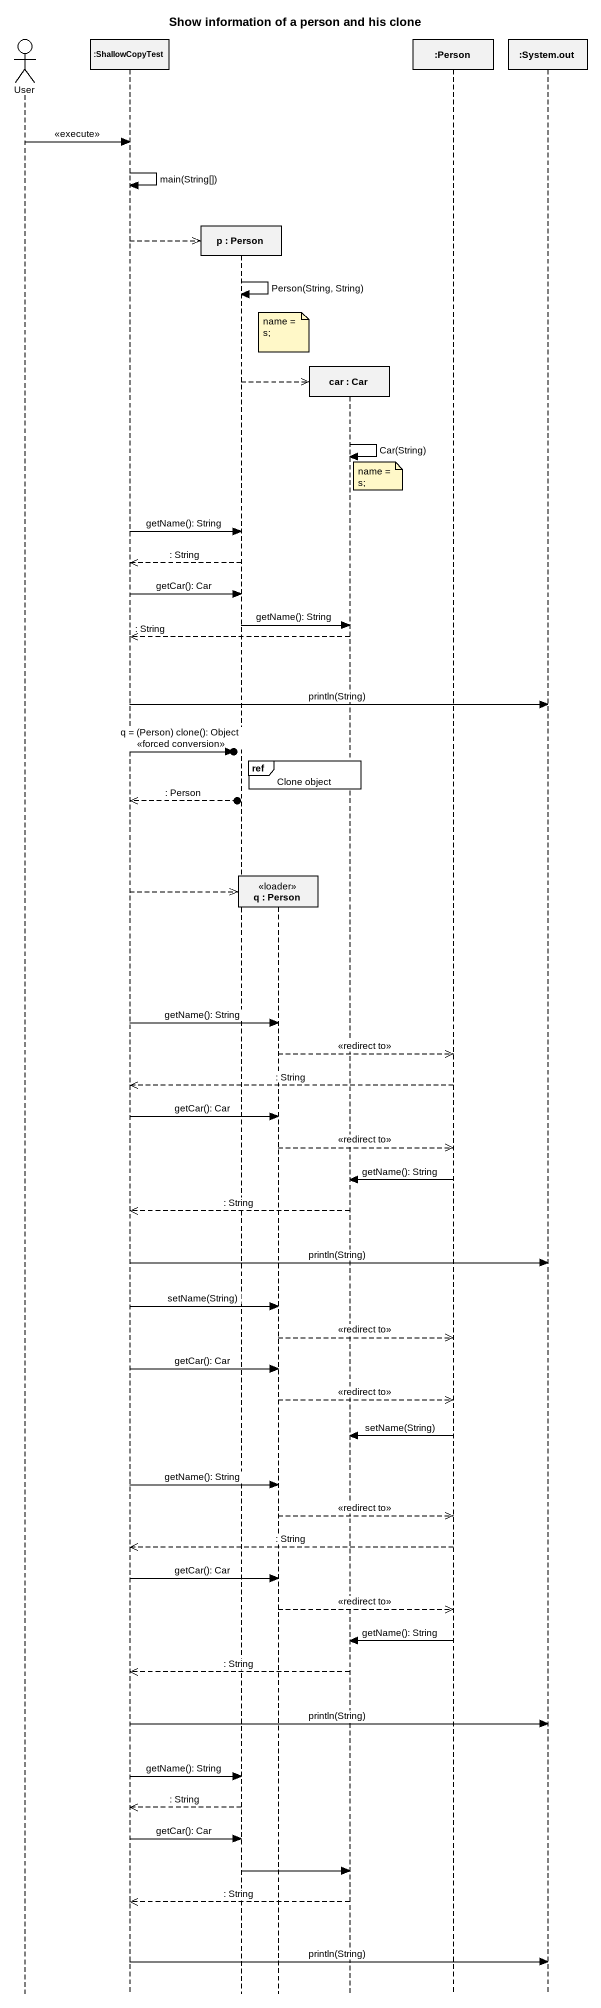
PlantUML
@startuml
title Show information of a person and his clone
hide footbox
actor User
participant ":ShallowCopyTest" as ShallowCopyTest
participant "p : Person" as p
participant "q : Person" as q <<loader>>
participant "car : Car" as car
participant ":Person" as Person_
participant ":System.out" as System_out

User -> ShallowCopyTest : <<execute>>
ShallowCopyTest -> ShallowCopyTest : main(String[])
ShallowCopyTest -->> p **
p -> p : Person(String, String)
note over q : name = s;
p -->> car **
car -> car : Car(String)
note right of car : name = s;
ShallowCopyTest -> p : getName(): String
p -->> ShallowCopyTest : : String
ShallowCopyTest -> p : getCar(): Car
p -> car : getName(): String
car -->> ShallowCopyTest : : String
ShallowCopyTest -> System_out : println(String)
ShallowCopyTest ->o] : q = (Person) clone(): Object <<forced conversion>>
ref over q, car : Clone object
ShallowCopyTest <<--o] : : Person
ShallowCopyTest -->> q **
ShallowCopyTest -> q : getName(): String
q -->> Person_ : <<redirect to>>
Person_ -->> ShallowCopyTest : : String
ShallowCopyTest -> q : getCar(): Car
q -->> Person_ : <<redirect to>>
Person_ -> car : getName(): String
car -->> ShallowCopyTest : : String
ShallowCopyTest -> System_out : println(String)
ShallowCopyTest -> q : setName(String)
q -->> Person_ : <<redirect to>>
ShallowCopyTest -> q : getCar(): Car
q -->> Person_ : <<redirect to>>
Person_ -> car : setName(String)
ShallowCopyTest -> q : getName(): String
q -->> Person_ : <<redirect to>>
Person_ -->> ShallowCopyTest : : String
ShallowCopyTest -> q : getCar(): Car
q -->> Person_ : <<redirect to>>
Person_ -> car : getName(): String
car -->> ShallowCopyTest : : String
ShallowCopyTest -> System_out : println(String)
ShallowCopyTest -> p : getName(): String
p -->> ShallowCopyTest : : String
ShallowCopyTest -> p : getCar(): Car
p -> car
car -->> ShallowCopyTest : : String
ShallowCopyTest -> System_out : println(String)
@enduml
